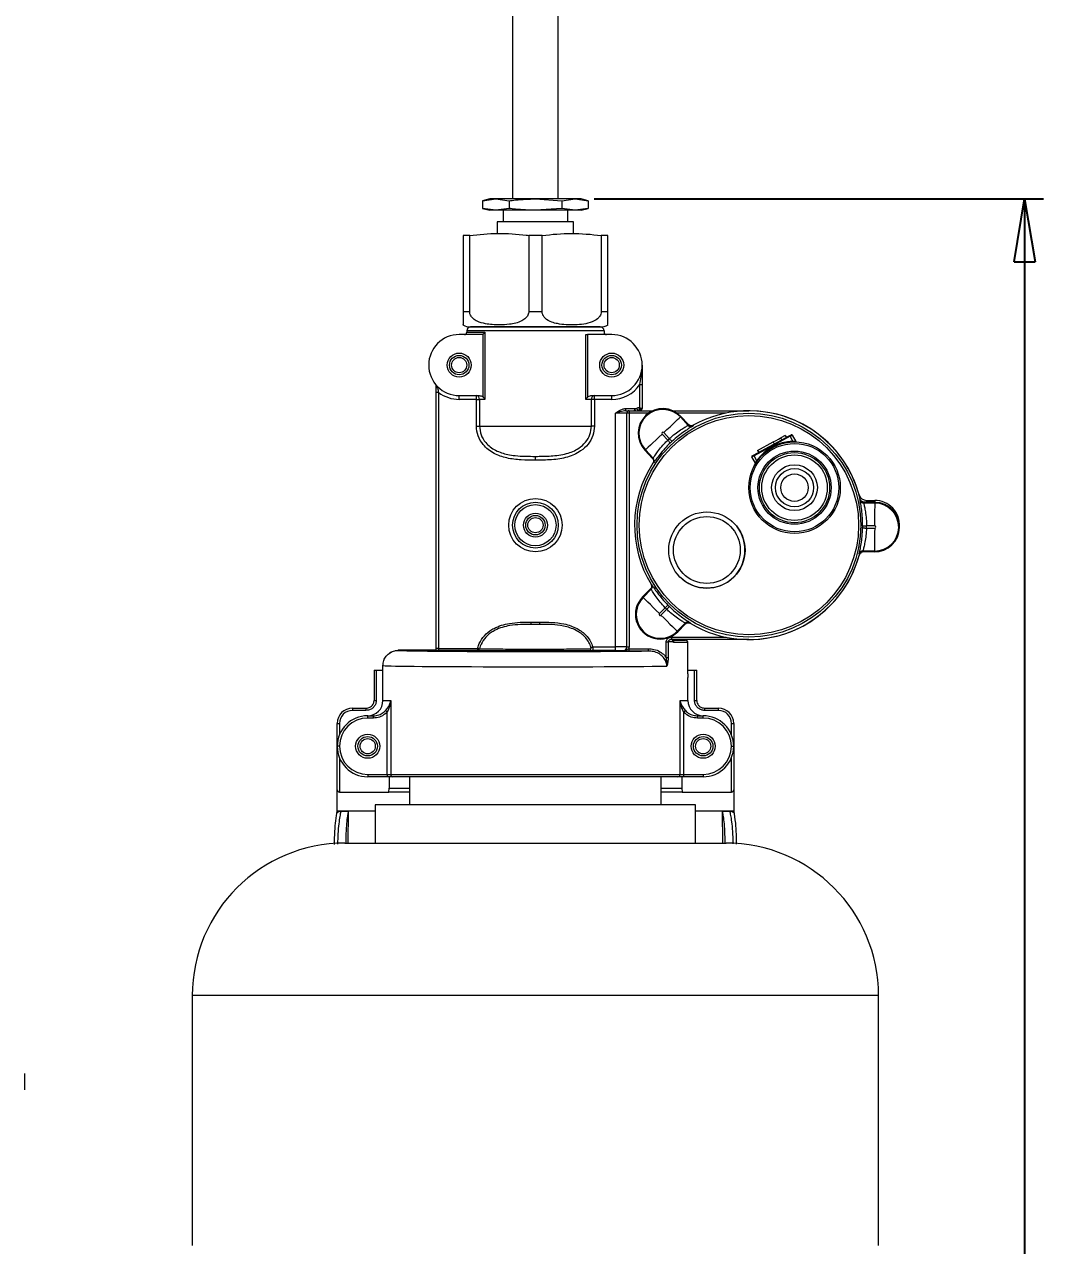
# Model space of a CAD drawing. Header units: millimetres. Extents: x 68 to 977, y 33 to 1394.
# Drawn here: x 709.9 to 977.2, y 563.3 to 883.7 of the extents above; entities that cross this region are included whole.
import ezdxf

# ---------------------------------------------------------------- set-up
doc = ezdxf.new("R2010")
doc.units = ezdxf.units.MM
doc.header["$LTSCALE"] = 5
doc.layers.add('LEVEL0', color=179, linetype='Continuous')
doc.styles.add('SLDTEXTSTYLE0', font='TXT', dxfattribs={"width": 0.75})
doc.dimstyles.new('SLDDIMSTYLE0', dxfattribs={"dimtxt": 17.5, "dimasz": 16.51, "dimexe": 0, "dimexo": 0.0625, "dimgap": 4.375, "dimtad": 1, "dimdec": 0, "dimlfac": 0.5, "dimrnd": 1e-09, "dimzin": 12, "dimdsep": 46, "dimtxsty": 'SLDTEXTSTYLE0', "dimblk1": 'CLOSED', "dimblk2": 'CLOSED', "dimsah": 1, "dimcen": 0.09, "dimadec": 0, "dimazin": 3, "dimtfac": 1, "dimtdec": 0, "dimtofl": 0, "dimtmove": 0, "dimatfit": 3, "dimldrblk": 'CLOSED', "dimfxl": 0, "dimfrac": 2, "dimtolj": 1, "dimtzin": 12, "dimarcsym": 0})

# ---------------------------------------------------------------- blocks, each defined once
blk = doc.blocks.new('_CLOSED')
at = {"color": 0, "linetype": 'ByBlock', "lineweight": -2}
for p, q in [((-1, 0.166667), (0, 0)), ((-1, 0.166667), (-1, -0.166667)), ((0, 0), (-1, -0.166667)), ((0, 0), (-1, 0))]:
    blk.add_line(p, q, dxfattribs=at)
blk = doc.blocks.new('_D_8')
at = {"layer": 'LEVEL0', "color": 7}
for p, q in [((859.34, 837.91), (977.24, 837.91)), ((972.24, 837.91), (972.24, 210.34)), ((900.35, 210.34), (977.24, 210.34))]:
    blk.add_line(p, q, dxfattribs=at)
at = {"layer": 'LEVEL0', "color": 7, "xscale": 16.51, "yscale": 16.51}
for p, rotation in [((972.24, 837.91, -12.2), 90.0000000000004), ((972.24, 210.34, -12.2), 270.0000000000004)]:
    blk.add_blockref('_CLOSED', p, dxfattribs=dict(at, rotation=rotation))
at = {"layer": 'LEVEL0', "color": 7, "insert": (949.68, 464.53, -12.2), "char_height": 17.5, "attachment_point": 1, "rotation": 90, "style": 'SLDTEXTSTYLE0'}
blk.add_mtext('314', dxfattribs=at)

msp = doc.modelspace()

# ---------------------------------------------------------------- linework, layer by layer
at = {"color": 7, "linetype": 'Continuous', "lineweight": 15}
for p, q in [((837.95, 919.01), (837.95, 837.91)), ((849.95, 837.91), (849.95, 919.01)), ((831.95, 837.91), (830.09, 837.41)), ((830.09, 837.41), (833.55, 837.91)), ((830.09, 837.41), (830.09, 835.41)), ((833.55, 837.91), (831.95, 837.91)), ((833.55, 837.91), (837.02, 837.41)), ((843.95, 837.91), (833.55, 837.91)), ((837.02, 837.41), (837.02, 835.41)), ((843.95, 837.91), (850.87, 837.41)), ((854.34, 837.91), (843.95, 837.91)), ((850.87, 837.41), (854.34, 837.91)), ((850.87, 837.41), (850.87, 835.41)), ((854.34, 837.91), (857.8, 837.41)), ((855.95, 837.91), (854.34, 837.91)), ((857.8, 837.41), (855.95, 837.91)), ((857.8, 837.41), (857.8, 835.41)), ((830.09, 835.41), (831.95, 834.91)), ((833.55, 834.91), (830.09, 835.41)), ((833.55, 834.91), (831.95, 834.91)), ((837.02, 835.41), (833.55, 834.91)), ((843.95, 834.91), (833.55, 834.91)), ((835.45, 834.91), (835.45, 831.91)), ((850.87, 835.41), (843.95, 834.91)), ((854.34, 834.91), (843.95, 834.91)), ((854.34, 834.91), (850.87, 835.41)), ((852.45, 831.91), (852.45, 834.91)), ((857.8, 835.41), (854.34, 834.91)), ((855.95, 834.91), (854.34, 834.91)), ((855.95, 834.91), (857.8, 835.41)), ((833.95, 831.91), (833.95, 828.84)), ((853.95, 831.91), (833.95, 831.91)), ((853.95, 828.82), (853.95, 831.91)), ((824.95, 828.32), (824.95, 808.31)), ((826.7, 828.32), (824.95, 828.32)), ((826.7, 808.31), (826.7, 828.32)), ((842.19, 828.32), (842.19, 808.31)), ((845.7, 828.32), (842.19, 828.32)), ((845.7, 808.31), (845.7, 828.32)), ((861.19, 828.32), (861.19, 808.31)), ((862.95, 828.32), (861.19, 828.32)), ((862.95, 808.31), (862.95, 828.32)), ((858.67, 804.31), (826.95, 804.31)), ((826.95, 804.31), (860.95, 804.31)), ((860.95, 804.31), (858.67, 804.31)), ((829.73, 802.31), (823.95, 802.31)), ((825.95, 803.31), (825.95, 802.91)), ((857.19, 802.31), (857.63, 802.31)), ((863.95, 802.31), (857.63, 802.31)), ((861.95, 803.31), (861.95, 802.91)), ((861.95, 803.31), (861.95, 802.31)), ((871.95, 789.19), (871.95, 782.91)), ((817.95, 719.99), (817.95, 787.11)), ((823.95, 786.31), (829.21, 786.31)), ((858.68, 786.31), (863.95, 786.31)), ((867.63, 782.31), (868.55, 782.31)), ((867.95, 720.31), (867.95, 781.71)), ((868.55, 782.31), (874.71, 782.31)), ((871.55, 782.51), (871.15, 782.51)), ((880.05, 782.31), (899.95, 782.31)), ((881.97, 780.69), (884.02, 778.5)), ((884.12, 778.7), (882.12, 780.83)), ((901.18, 770.69), (910.7, 775.81)), ((909.49, 775.84), (908.3, 775.2)), ((909.49, 775.84), (909.77, 775.31)), ((911.32, 775.91), (912.22, 774.25)), ((874.84, 769.9), (872.79, 772.09)), ((902.24, 771.94), (906.33, 774.14)), ((908.58, 774.67), (908.3, 775.2)), ((872.64, 771.95), (874.64, 769.81)), ((901.65, 768.56), (900.75, 770.23)), ((902.24, 771.94), (902.52, 771.41)), ((902.24, 771.94), (902.52, 771.41)), ((902.24, 771.94), (902.24, 771.94)), ((930.04, 758.15), (933.04, 758.1)), ((933.04, 758.31), (930.12, 758.35)), ((930.8, 758.81), (932.95, 758.81)), ((932.85, 745.52), (929.85, 745.57)), ((929.92, 745.36), (932.84, 745.32)), ((874.13, 735.57), (872.06, 733.5)), ((872.21, 733.35), (874.32, 735.48)), ((883.24, 726.61), (881.13, 724.48)), ((881.27, 724.34), (883.33, 726.41)), ((899.95, 722.31), (879.61, 722.31)), ((880.08, 722.2), (880.09, 722.21)), ((880.08, 722.11), (883.35, 722.11)), ((880.09, 722.18), (880.12, 722.2)), ((883.95, 714.31), (883.95, 721.51)), ((817.95, 719.48), (807.95, 719.48)), ((817.95, 719.4), (817.95, 719.99)), ((864.95, 719.39), (858.82, 719.39)), ((858.99, 720.39), (864.95, 720.39)), ((864.95, 719.39), (864.95, 720.39)), ((803.95, 706.31), (803.95, 715.48)), ((803.95, 706.31), (803.95, 715.46)), ((801.61, 714.23), (801.61, 706.31)), ((801.7, 714.31), (802.21, 714.31)), ((802.21, 714.31), (803.95, 714.31)), ((883.92, 713.31), (883.92, 712.31)), ((883.95, 714.31), (883.94, 714.31)), ((883.94, 711.31), (883.95, 711.31)), ((883.95, 714.31), (885.69, 714.31)), ((883.95, 706.31), (883.95, 711.31)), ((885.69, 714.31), (886.2, 714.31)), ((886.29, 706.31), (886.29, 714.24)), ((795.95, 704.31), (799.5, 704.31)), ((799.95, 702.31), (801.45, 702.31)), ((886.44, 702.31), (887.95, 702.31)), ((888.39, 704.31), (891.95, 704.31)), ((791.95, 682.91), (791.95, 700.31)), ((895.95, 700.31), (895.95, 682.91)), ((805.06, 686.31), (799.95, 686.31)), ((806.58, 686.31), (805.06, 686.31)), ((805.58, 686.31), (805.58, 683.31)), ((881.31, 686.31), (806.58, 686.31)), ((810.95, 686.31), (810.95, 678.91)), ((876.95, 678.91), (876.95, 686.31)), ((882.83, 686.31), (881.31, 686.31)), ((882.31, 686.31), (882.31, 683.31)), ((887.95, 686.31), (882.83, 686.31)), ((791.95, 677.31), (791.95, 682.91)), ((805.49, 682.31), (805.58, 683.31)), ((882.31, 683.31), (882.4, 682.31)), ((895.95, 682.91), (895.95, 677.31)), ((792.55, 682.31), (805.49, 682.31)), ((810.95, 682.31), (805.49, 682.31)), ((882.4, 682.31), (876.95, 682.31)), ((882.4, 682.31), (895.35, 682.31)), ((791.93, 677.25), (791.94, 677.27)), ((801.95, 677.31), (791.95, 677.31)), ((794.91, 677.16), (792.93, 677.16)), ((794.84, 668.91), (794.95, 677.31)), ((794.95, 677.31), (794.91, 677.16)), ((801.95, 678.91), (801.95, 668.91)), ((885.95, 678.91), (801.95, 678.91)), ((885.95, 668.91), (885.95, 678.91)), ((895.95, 677.31), (885.95, 677.31)), ((892.95, 677.31), (893.05, 668.91)), ((892.95, 677.31), (892.98, 677.16)), ((894.96, 677.16), (892.98, 677.16)), ((793.95, 668.91), (836.31, 668.91)), ((836.31, 668.91), (893.95, 668.91)), ((753.95, 628.91), (753.95, 563.31)), ((933.95, 563.31), (933.95, 628.91)), ((709.91, 608.46), (709.91, 604.16))]:
    msp.add_line(p, q, dxfattribs=at)
at = {"color": 8, "linetype": 'Continuous', "lineweight": 0}
for p, q in [((826.7, 808.31), (824.95, 808.31)), ((845.7, 808.31), (842.19, 808.31)), ((862.95, 808.31), (861.19, 808.31)), ((861.95, 803.31), (825.95, 803.31)), ((825.95, 802.91), (830.7, 802.91)), ((830.26, 785.91), (830.26, 802.46)), ((830.7, 802.91), (830.7, 785.31)), ((857.19, 785.31), (857.19, 802.31)), ((857.63, 802.31), (857.63, 785.91)), ((871.35, 789.19), (871.95, 789.19)), ((871.35, 783.11), (871.35, 789.19)), ((818.55, 787.11), (817.95, 787.11)), ((818.55, 787.11), (818.55, 719.99)), ((823.95, 785.31), (823.95, 786.31)), ((828.45, 785.31), (823.95, 785.31)), ((828.45, 785.31), (828.45, 786.31)), ((828.45, 785.31), (829.27, 785.31)), ((828.45, 778.31), (828.45, 785.31)), ((829.27, 785.31), (829.27, 778.31)), ((830.7, 785.31), (829.27, 785.31)), ((858.62, 785.31), (857.19, 785.31)), ((858.62, 778.31), (858.62, 785.31)), ((859.44, 785.31), (858.62, 785.31)), ((859.44, 785.31), (859.44, 786.31)), ((863.95, 785.31), (859.44, 785.31)), ((859.44, 785.31), (859.44, 778.31)), ((863.95, 785.31), (863.95, 786.31)), ((867.95, 781.71), (864.95, 781.71)), ((864.95, 720.39), (864.95, 781.71)), ((867.63, 782.31), (867.63, 782.91)), ((867.63, 782.91), (870.48, 782.91)), ((868.55, 781.71), (867.95, 781.71)), ((868.55, 782.31), (868.55, 781.71)), ((868.55, 781.71), (868.55, 720.31)), ((873.66, 781.71), (868.55, 781.71)), ((869.95, 782.31), (869.95, 782.41)), ((871.15, 783.11), (871.35, 783.11)), ((871.15, 783.11), (871.15, 782.51)), ((893.99, 781.71), (881.11, 781.71)), ((899.95, 782.31), (899.95, 782.31)), ((881.97, 780.69), (882.12, 780.83)), ((828.45, 778.31), (829.27, 778.31)), ((829.27, 778.31), (858.62, 778.31)), ((859.44, 778.31), (858.62, 778.31)), ((877.17, 776.19), (878.65, 774.61)), ((879.07, 775.01), (877.59, 776.59)), ((910.79, 775.63), (901.28, 770.51)), ((911.48, 774.34), (910.79, 775.63)), ((872.79, 772.09), (872.64, 771.95)), ((906.33, 774.14), (906.61, 773.61)), ((843.95, 769.36), (843.95, 770.36)), ((901.28, 770.51), (901.97, 769.23)), ((928.87, 760.28), (928.86, 760.28)), ((930.8, 758.81), (930.8, 758.34)), ((932.95, 758.81), (932.95, 758.31)), ((933.04, 758.1), (933.04, 758.31)), ((930.77, 751.56), (932.94, 751.52)), ((932.95, 752.1), (930.78, 752.14)), ((928.87, 744.34), (928.86, 744.34)), ((932.85, 745.52), (932.84, 745.32)), ((872.21, 733.35), (872.06, 733.5)), ((877.99, 730.66), (876.46, 729.12)), ((876.87, 728.71), (878.4, 730.25)), ((881.13, 724.48), (881.27, 724.34)), ((878.24, 717.58), (878.24, 721.71)), ((878.24, 721.71), (878.76, 721.71)), ((878.76, 721.71), (878.76, 717.58)), ((880, 721.71), (878.76, 721.71)), ((879.61, 722.91), (893.99, 722.91)), ((879.61, 722.91), (879.61, 722.31)), ((883.95, 721.51), (880.32, 721.51)), ((881.6, 722.31), (881.6, 722.11)), ((899.95, 722.31), (899.95, 722.31)), ((818.55, 719.99), (817.95, 719.99)), ((818.55, 719.99), (818.55, 719.39)), ((818.55, 719.99), (828.79, 719.99)), ((828.79, 719.39), (818.55, 719.39)), ((828.79, 719.99), (828.79, 719.39)), ((866.95, 719.31), (866.95, 719.37)), ((868.55, 720.31), (867.95, 720.31)), ((868.49, 719.9), (868.49, 719.3)), ((868.49, 719.9), (873.5, 719.9)), ((873.5, 719.3), (868.49, 719.3)), ((873.5, 719.9), (873.5, 719.3)), ((878.24, 717.58), (878.76, 717.58)), ((802.21, 714.31), (802.21, 706.31)), ((885.69, 706.31), (885.69, 714.31)), ((801.61, 706.31), (802.21, 706.31)), ((803.95, 706.31), (806.01, 706.31)), ((806.01, 706.31), (806.01, 686.91)), ((881.88, 706.31), (883.95, 706.31)), ((881.88, 686.91), (881.88, 706.31)), ((885.69, 706.31), (886.29, 706.31)), ((795.95, 704.31), (795.95, 703.71)), ((799.5, 703.71), (795.95, 703.71)), ((799.5, 704.31), (799.5, 703.71)), ((799.95, 701.71), (799.95, 702.31)), ((801.45, 701.71), (799.95, 701.71)), ((801.45, 701.71), (801.45, 702.31)), ((805.06, 686.91), (805.06, 703.3)), ((882.83, 703.3), (882.83, 686.91)), ((886.44, 701.71), (886.44, 702.31)), ((887.95, 701.71), (886.44, 701.71)), ((887.95, 701.71), (887.95, 702.31)), ((888.39, 703.71), (888.39, 704.31)), ((891.95, 703.71), (888.39, 703.71)), ((891.95, 703.71), (891.95, 704.31)), ((791.95, 700.31), (792.55, 700.31)), ((792.55, 700.31), (792.55, 697.35)), ((895.35, 697.35), (895.35, 700.31)), ((895.35, 700.31), (895.95, 700.31)), ((792.55, 694.31), (791.95, 694.31)), ((895.35, 694.31), (895.95, 694.31)), ((792.55, 691.27), (792.55, 682.31)), ((895.35, 682.31), (895.35, 691.27)), ((799.95, 686.91), (805.06, 686.91)), ((799.95, 686.91), (799.95, 686.31)), ((805.06, 686.91), (806.01, 686.91)), ((805.06, 686.91), (805.06, 686.31)), ((806.01, 686.91), (881.88, 686.91)), ((881.88, 686.91), (882.83, 686.91)), ((882.83, 686.91), (882.83, 686.31)), ((882.83, 686.91), (887.95, 686.91)), ((887.95, 686.91), (887.95, 686.31)), ((805.58, 683.31), (810.95, 683.31)), ((876.95, 683.31), (882.31, 683.31)), ((830.2, 628.91), (753.95, 628.91)), ((933.95, 628.91), (830.2, 628.91))]:
    msp.add_line(p, q, dxfattribs=at)
at = {"color": 8, "linetype": 'Continuous', "lineweight": 0, "flags": 128}
for points in [[(870.48, 782.91), (870.55, 782.81), (870.61, 782.72), (870.67, 782.63), (870.72, 782.55), (870.76, 782.49), (870.79, 782.45), (870.81, 782.42), (870.81, 782.41)], [(871.35, 783.11), (871.46, 783.07), (871.57, 783.03), (871.68, 783), (871.77, 782.97), (871.84, 782.94), (871.9, 782.92), (871.93, 782.91), (871.95, 782.91)], [(871.35, 783.11), (871.38, 782.99), (871.42, 782.88), (871.46, 782.78), (871.49, 782.68), (871.51, 782.61), (871.53, 782.55), (871.54, 782.52), (871.55, 782.51)], [(877.59, 776.59), (878.44, 777.38), (879.26, 778.15), (880.01, 778.85), (880.67, 779.47), (881.22, 779.99), (881.63, 780.37), (881.88, 780.6), (881.97, 780.69)], [(877.17, 776.19), (876.32, 775.39), (875.5, 774.63), (874.75, 773.92), (874.09, 773.3), (873.54, 772.79), (873.13, 772.41), (872.88, 772.17), (872.79, 772.09)], [(910.7, 775.81), (910.7, 775.8), (910.7, 775.79), (910.71, 775.78), (910.72, 775.75), (910.74, 775.73), (910.75, 775.7), (910.77, 775.66), (910.79, 775.63)], [(911.32, 775.91), (911.31, 775.91), (911.28, 775.89), (911.23, 775.87), (911.16, 775.83), (911.08, 775.79), (910.99, 775.74), (910.89, 775.69), (910.79, 775.63)], [(879.34, 773.89), (879.32, 773.9), (879.29, 773.94), (879.22, 774.01), (879.14, 774.1), (879.03, 774.21), (878.91, 774.33), (878.78, 774.47), (878.65, 774.61)], [(879.75, 774.27), (879.74, 774.29), (879.7, 774.33), (879.63, 774.4), (879.55, 774.49), (879.45, 774.6), (879.33, 774.73), (879.2, 774.86), (879.07, 775.01)], [(911.49, 774.14), (911.49, 774.15), (911.49, 774.16), (911.49, 774.18), (911.49, 774.2), (911.49, 774.23), (911.48, 774.27), (911.48, 774.31), (911.48, 774.34)], [(901.28, 770.51), (901.18, 770.46), (901.08, 770.4), (900.99, 770.36), (900.91, 770.31), (900.84, 770.28), (900.79, 770.25), (900.76, 770.23), (900.75, 770.23)], [(901.18, 770.69), (901.19, 770.69), (901.19, 770.68), (901.2, 770.66), (901.21, 770.64), (901.23, 770.61), (901.24, 770.58), (901.26, 770.55), (901.28, 770.51)], [(902.13, 769.11), (902.13, 769.11), (902.12, 769.12), (902.11, 769.13), (902.09, 769.15), (902.06, 769.16), (902.03, 769.18), (902, 769.2), (901.97, 769.23)], [(932.95, 752.1), (932.96, 753.27), (932.98, 754.39), (933, 755.42), (933.01, 756.33), (933.02, 757.07), (933.03, 757.63), (933.03, 757.98), (933.04, 758.1)], [(929.77, 751.58), (929.79, 751.58), (929.85, 751.58), (929.94, 751.58), (930.07, 751.57), (930.22, 751.57), (930.39, 751.56), (930.58, 751.56), (930.77, 751.56)], [(929.78, 752.14), (929.8, 752.14), (929.86, 752.14), (929.95, 752.14), (930.08, 752.14), (930.23, 752.14), (930.4, 752.14), (930.59, 752.14), (930.78, 752.14)], [(932.94, 751.52), (932.92, 750.36), (932.9, 749.24), (932.89, 748.21), (932.87, 747.3), (932.86, 746.55), (932.85, 746), (932.85, 745.65), (932.85, 745.52)], [(876.46, 729.12), (875.64, 729.94), (874.84, 730.73), (874.11, 731.46), (873.47, 732.1), (872.94, 732.63), (872.54, 733.02), (872.3, 733.27), (872.21, 733.35)], [(877.99, 730.66), (878.13, 730.79), (878.26, 730.92), (878.38, 731.04), (878.49, 731.15), (878.58, 731.24), (878.65, 731.3), (878.69, 731.34), (878.7, 731.36)], [(878.4, 730.25), (878.54, 730.38), (878.67, 730.52), (878.79, 730.64), (878.89, 730.75), (878.98, 730.84), (879.04, 730.91), (879.08, 730.95), (879.1, 730.96)], [(876.87, 728.71), (877.7, 727.89), (878.49, 727.1), (879.23, 726.37), (879.87, 725.73), (880.4, 725.21), (880.79, 724.81), (881.04, 724.57), (881.13, 724.48)], [(842.83, 726.29), (842.83, 726.31), (842.83, 726.35), (842.83, 726.4), (842.83, 726.48), (842.83, 726.57), (842.82, 726.67), (842.82, 726.78), (842.82, 726.89)], [(845.07, 726.29), (845.07, 726.31), (845.07, 726.35), (845.07, 726.4), (845.07, 726.48), (845.07, 726.57), (845.07, 726.67), (845.07, 726.78), (845.07, 726.89)], [(880.08, 722.2), (880.09, 722.19), (880.09, 722.18)], [(882.25, 722.25), (882.25, 722.25), (882.25, 722.26), (882.23, 722.29), (882.23, 722.31)], [(828.79, 719.99), (828.86, 719.97), (828.93, 719.96), (829, 719.94), (829.06, 719.92), (829.12, 719.91), (829.18, 719.9), (829.23, 719.88), (829.27, 719.87)], [(858.52, 720.24), (858.56, 720.25), (858.61, 720.27), (858.67, 720.29), (858.73, 720.3), (858.79, 720.32), (858.86, 720.34), (858.92, 720.37), (858.99, 720.39)], [(805.06, 703.3), (804.99, 703.37), (804.91, 703.43), (804.84, 703.49), (804.78, 703.55), (804.73, 703.6), (804.68, 703.64), (804.65, 703.67), (804.63, 703.69)], [(882.83, 703.3), (882.9, 703.37), (882.98, 703.43), (883.05, 703.49), (883.11, 703.55), (883.16, 703.6), (883.21, 703.64), (883.24, 703.67), (883.27, 703.69)]]:
    msp.add_lwpolyline(points, dxfattribs=at)
at = {"color": 7, "linetype": 'Continuous', "lineweight": 15, "flags": 128}
for points in [[(870.74, 782.35), (870.81, 782.41), (870.81, 782.41)], [(910.7, 775.81), (910.76, 775.84), (910.83, 775.88), (910.89, 775.91), (910.94, 775.94), (910.99, 775.96), (911.02, 775.98), (911.04, 775.99), (911.05, 776)], [(906.33, 774.14), (907.08, 774.54), (907.72, 774.89), (908.15, 775.12), (908.3, 775.2)], [(900.83, 770.5), (900.84, 770.5), (900.86, 770.51), (900.89, 770.53), (900.94, 770.56), (900.99, 770.58), (901.05, 770.62), (901.12, 770.65), (901.18, 770.69)]]:
    msp.add_lwpolyline(points, dxfattribs=at)
at = {"color": 7, "linetype": 'Continuous', "lineweight": 15}
for centre, radius in [((823.95, 794.31), 3.15), ((823.95, 794.31), 2.55), ((823.95, 794.31), 2), ((863.95, 794.31), 3.15), ((863.95, 794.31), 2.55), ((863.95, 794.31), 2), ((911.91, 762.15), 12), ((911.91, 762.15), 9.2), ((911.91, 762.15), 8.6), ((911.91, 762.15), 6), ((911.91, 762.15), 3.6), ((843.95, 752.31), 6), ((843.95, 752.31), 3.15), ((843.95, 752.31), 2.55), ((843.95, 752.31), 2), ((888.93, 745.78), 10), ((888.91, 745.8), 8.76), ((799.95, 694.31), 3.16), ((799.95, 694.31), 2.55), ((799.95, 694.31), 2), ((887.95, 694.31), 3.16), ((887.95, 694.31), 2.55), ((887.95, 694.31), 2)]:
    msp.add_circle(centre, radius, dxfattribs=at)
at = {"color": 8, "linetype": 'Continuous', "lineweight": 0}
for centre, radius in [((899.95, 752.31), 29.36), ((899.95, 752.31), 28.76), ((911.91, 762.15), 11.6), ((911.91, 762.15), 9.6), ((911.91, 762.15), 5), ((843.95, 752.31), 7), ((843.95, 752.31), 5.4)]:
    msp.add_circle(centre, radius, dxfattribs=at)
at = {"color": 7, "linetype": 'Continuous', "lineweight": 15}
for centre, radius, start, end in [((826.95, 808.31), 4, 239.4285, 270), ((826.95, 803.31), 1, 90, 180), ((860.95, 808.31), 4, 270, 300.6116), ((860.95, 803.31), 1, 0, 90), ((823.95, 794.31), 8, 90, 270), ((825.35, 802.91), 0.6, 270, 0), ((862.55, 802.91), 0.6, 180, 270), ((863.95, 794.31), 8, 270, 90), ((868.55, 781.71), 0.6, 90, 180), ((871.15, 781.91), 0.6, 90, 123.5573), ((877.38, 776.39), 6.49, 43.1401, 223.1401), ((871.55, 782.91), 0.4, 270, 0), ((899.95, 752.31), 30, 13.1324, 119.1479), ((899.95, 752.31), 30, 15.4041, 90), ((884.75, 779.18), 1, 223.1415, 299.4795), ((911.14, 775.82), 0.2, 28.2805, 118.2805), ((912.39, 774.34), 0.2, 208.2805, 267.7367), ((900.93, 770.32), 0.2, 118.2805, 208.2805), ((899.95, 752.31), 30, 147.1324, 211.1479), ((901.47, 768.47), 0.2, 328.8243, 28.2805), ((930.8, 760.81), 2, 195.4041, 270), ((930.05, 759.15), 1, 192.8009, 269.139), ((932.95, 752.31), 6.5, 356.7781, 90), ((932.94, 751.81), 6.49, 359.1401, 89.1401), ((888.91, 745.8), 10, 230.2598, 50.0931), ((932.94, 751.81), 6.49, 269.1401, 359.1401), ((899.95, 752.31), 30, 239.1324, 345.1479), ((899.95, 752.31), 30, 270, 344.5959), ((929.83, 744.57), 1, 89.1413, 165.4795), ((930.8, 743.81), 2, 136.3604, 164.5959), ((873.62, 736.18), 1, 315.1414, 31.4793), ((876.67, 728.92), 6.49, 135.1401, 315.1401), ((883.95, 725.9), 1, 58.8011, 135.1388), ((883.35, 721.51), 0.6, 0, 90), ((799.95, 706.31), 4, 270, 0), ((887.95, 706.31), 4, 180, 270), ((795.95, 700.31), 4, 90, 180), ((799.95, 694.31), 8, 90, 180), ((887.95, 694.31), 8, 0, 90), ((891.95, 700.31), 4, 0, 90), ((799.95, 694.31), 8, 180, 270), ((887.95, 694.31), 8, 270, 0), ((792.55, 682.91), 0.6, 180, 270), ((895.35, 682.91), 0.6, 270, 0), ((791.35, 677.37), 0.6, 348.6319, 0.0006), ((896.55, 677.37), 0.6, 179.9981, 191.3965), ((793.95, 628.91), 40, 90, 180), ((893.95, 628.91), 40, 0, 90)]:
    msp.add_arc(centre, radius, start, end, dxfattribs=at)
at = {"color": 8, "linetype": 'Continuous', "lineweight": 0}
for centre, radius, start, end in [((818.33, 788.71), 0.385, 188.1707, 257.0205), ((863.95, 794.31), 9, 270, 325.3079), ((823.95, 794.31), 9, 233.1301, 270), ((828.35, 785.39), 0.922, 354.7854, 83.5998), ((859.54, 785.39), 0.922, 96.4002, 185.2148), ((869.95, 781.73), 0.677, 58.4535, 90.4988), ((871.15, 781.91), 1.2, 90, 123.5573), ((877.38, 776.39), 6.29, 43.1401, 223.1401), ((926.44, 758.71), 45.62, 154.2817, 154.5499), ((877.38, 776.39), 0.29, 43.1401, 223.1401), ((899.95, 752.31), 30.84, 132.6007, 133.6796), ((899.95, 752.31), 29.84, 132.6007, 133.6796), ((911.91, 762.15), 12.2, 92.0091, 144.5518), ((874.11, 769.21), 1, 326.8012, 43.1387), ((891.58, 726.93), 44.93, 111.7283, 112.0006), ((886.9, 776.2), 45.58, 337.7297, 337.9982), ((932.94, 751.81), 6.49, 269.1401, 89.1401), ((932.94, 751.81), 6.29, 269.1401, 89.1401), ((899.95, 752.31), 29.84, 358.6007, 359.6796), ((899.95, 752.31), 30.84, 358.6007, 359.6796), ((932.94, 751.81), 0.29, 269.1401, 89.1401), ((886.26, 728.85), 45.51, 20.2813, 20.5502), ((892.6, 778.52), 45.57, 246.2818, 246.5503), ((876.67, 728.92), 6.29, 135.1401, 315.1401), ((899.95, 752.31), 30.84, 224.6007, 225.6796), ((899.95, 752.31), 29.84, 224.6007, 225.6796), ((876.67, 728.92), 0.29, 135.1401, 315.1401), ((926.04, 745.03), 45.41, 203.7296, 203.999), ((879.61, 721.83), 0.41, 343.1021, 35.0235), ((879.72, 721.53), 0.592, 358.1112, 66.8669), ((828.74, 719.92), 0.532, 275.1673, 354.8825), ((858.87, 719.91), 0.527, 184.5449, 264.2943), ((866.95, 720.37), 1, 269.999, 359.9988), ((795.95, 700.31), 3.4, 90, 180), ((799.95, 694.31), 7.4, 90, 180), ((887.95, 694.31), 7.4, 0, 90), ((891.95, 700.31), 3.4, 0, 90), ((799.95, 694.31), 7.4, 180, 270), ((887.95, 694.31), 7.4, 270, 0), ((806.59, 686.89), 0.585, 178.5237, 268.4429), ((881.3, 686.89), 0.585, 271.5572, 1.4766)]:
    msp.add_arc(centre, radius, start, end, dxfattribs=at)
for centre, major_axis, ratio, start_param, end_param in [((917.34, 768.61), (30.21, 28.31), 0.800007, 2.003122, 2.008572), ((882.55, 736), (30.21, 28.31), 0.800007, 1.133021, 1.13847), ((900.3, 776.15), (0.62, 41.4), 0.800007, 4.274614, 4.280063), ((899.59, 728.47), (0.62, 41.4), 0.800007, 5.144715, 5.150164), ((883.04, 769.13), (29.35, -29.21), 0.800007, 5.144715, 5.150164), ((916.85, 735.49), (29.35, -29.21), 0.800007, 4.274614, 4.280063), ((843.95, 719.48), (36, 0), 0.008727, 3.140623, 3.183689), ((864.95, 720.37), (3, 0), 0.005818, 0, 1.570796), ((864.95, 719.37), (2, 0), 0.008727, 0, 1.570796), ((866.95, 720.31), (0, 1.6), 0.999962, 4.452943, 4.712389), ((843.95, 715.48), (40, 0), 0.007854, 3.141593, 5.751033)]:
    msp.add_ellipse(centre, major_axis=major_axis, ratio=ratio, start_param=start_param, end_param=end_param, dxfattribs=at)
at = {"color": 7, "linetype": 'Continuous', "lineweight": 15}
for centre, major_axis, ratio, start_param, end_param in [((843.95, 719.48), (36, 0), 0.008727, 3.183689, 5.675331), ((817.35, 720.06), (0, 0.6), 0.999962, 3.427961, 4.712389), ((866.95, 720.31), (0, 1), 0.999916, 3.141593, 4.712389)]:
    msp.add_ellipse(centre, major_axis=major_axis, ratio=ratio, start_param=start_param, end_param=end_param, dxfattribs=at)
for points, knots in [([(837.02, 837.41), (837.59, 837.48), (839.89, 837.78), (842.21, 837.85), (843.95, 837.91)], [0, 0, 0, 0, 0.2496834, 1, 1, 1, 1]), ([(843.95, 834.91), (842.21, 834.96), (839.89, 835.04), (837.59, 835.33), (837.02, 835.41)], [0, 0, 0, 0, 0.750317, 1, 1, 1, 1]), ([(826.7, 828.32), (829.16, 828.57), (834.1, 829.07), (839.28, 828.69), (841.98, 828.35), (842.19, 828.32)], [0, 0, 0, 0, 0.476228, 0.958474, 1, 1, 1, 1]), ([(845.7, 828.32), (848.26, 828.59), (853.43, 829.12), (858.59, 828.59), (861.19, 828.32)], [0, 0, 0, 0, 0.496593, 1, 1, 1, 1]), ([(824.95, 808.31), (824.95, 808.1), (824.95, 807.69), (824.95, 807.03), (824.95, 806.24), (824.95, 805.14), (824.95, 804.75), (824.95, 804.9), (824.95, 804.92)], [0, 0, 0, 0, 0.059324, 0.118392, 0.217295, 0.392409, 0.897642, 1, 1, 1, 1]), ([(842.19, 808.31), (842.18, 808.17), (842.16, 807.84), (841.94, 807.25), (841.36, 806.5), (839.78, 805.46), (837.34, 804.95), (834.14, 804.78), (831.29, 804.97), (829, 805.59), (827.73, 806.34), (827.09, 807.03), (826.75, 807.7), (826.72, 808.12), (826.7, 808.31)], [0, 0, 0, 0, 0.020179, 0.048214, 0.091539, 0.163827, 0.348249, 0.499845, 0.702734, 0.826407, 0.89091, 0.939429, 0.97254, 1, 1, 1, 1]), ([(861.19, 808.31), (861.17, 808.1), (861.13, 807.69), (860.8, 807.03), (860.07, 806.24), (857.92, 805.12), (854.31, 804.76), (850.73, 804.88), (848.09, 805.57), (846.78, 806.24), (846, 807.18), (845.73, 807.78), (845.71, 808.17), (845.7, 808.31)], [0, 0, 0, 0, 0.029665, 0.059203, 0.10866, 0.196227, 0.448873, 0.709496, 0.792817, 0.905288, 0.942714, 0.980473, 1, 1, 1, 1]), ([(862.95, 804.92), (862.95, 804.93), (862.95, 804.94), (862.95, 805.57), (862.95, 806.24), (862.95, 807.18), (862.95, 807.78), (862.95, 808.17), (862.95, 808.31)], [0, 0, 0, 0, 0.41895, 0.585603, 0.810563, 0.885419, 0.960943, 1, 1, 1, 1]), ([(830.26, 802.46), (830.17, 802.41), (830.01, 802.32), (829.82, 802.31), (829.73, 802.31)], [0, 0, 0, 0, 0.547546, 1, 1, 1, 1]), ([(830.7, 802.91), (830.7, 802.91), (830.65, 802.82), (830.52, 802.66), (830.34, 802.52), (830.26, 802.46)], [0, 0, 0, 0, 0.010415, 0.541535, 1, 1, 1, 1]), ([(871.95, 794.31), (871.95, 794.3), (871.95, 793.34), (871.95, 791.71), (871.95, 789.92), (871.95, 789.19)], [0, 0, 0, 0, 0.004507, 0.589276, 1, 1, 1, 1]), ([(817.95, 788.65), (817.93, 788.78), (817.91, 788.97), (817.82, 789.13), (817.78, 789.21), (817.76, 789.24), (817.75, 789.25), (817.75, 789.25)], [0, 0, 0, 0, 0.544153, 0.799817, 0.9102, 0.9693, 1, 1, 1, 1]), ([(817.95, 787.11), (817.95, 787.38), (817.95, 787.94), (817.95, 788.41), (817.95, 788.65)], [0, 0, 0, 0, 0.490566, 1, 1, 1, 1]), ([(829.21, 786.31), (829.38, 786.29), (829.71, 786.26), (830.06, 786.09), (830.22, 785.95), (830.26, 785.91)], [0, 0, 0, 0, 0.440968, 0.844963, 1, 1, 1, 1]), ([(830.7, 785.31), (830.7, 785.31), (830.65, 785.41), (830.53, 785.61), (830.36, 785.8), (830.26, 785.91)], [0, 0, 0, 0, 0.011538, 0.459952, 1, 1, 1, 1]), ([(857.63, 785.91), (857.53, 785.8), (857.36, 785.61), (857.24, 785.41), (857.19, 785.31), (857.19, 785.31)], [0, 0, 0, 0, 0.540048, 0.988463, 1, 1, 1, 1]), ([(857.63, 785.91), (857.69, 785.96), (857.88, 786.13), (858.25, 786.28), (858.54, 786.3), (858.68, 786.31)], [0, 0, 0, 0, 0.2246934, 0.6495573, 1, 1, 1, 1]), ([(870.81, 782.41), (870.8, 782.4), (870.76, 782.37), (870.72, 782.33), (870.7, 782.31)], [0, 0, 0, 0, 0.344992, 1, 1, 1, 1]), ([(885.33, 778.51), (885.23, 778.46), (885.02, 778.37), (884.68, 778.38), (884.36, 778.48), (884.2, 778.63), (884.12, 778.7)], [0, 0, 0, 0, 0.254289, 0.508574, 0.762848, 1, 1, 1, 1]), ([(885.24, 778.31), (885.21, 778.29), (885.13, 778.24), (884.4, 777.81), (883.09, 776.96), (881.45, 775.77), (880.31, 774.77), (879.75, 774.27)], [0, 0, 0, 0, 0.143711, 0.364094, 0.580172, 0.790728, 1, 1, 1, 1]), ([(879.34, 773.89), (878.98, 773.53), (878.06, 772.63), (876.8, 771.18), (875.76, 769.82), (875.09, 768.86), (875, 768.73), (874.95, 768.67)], [0, 0, 0, 0, 0.141398, 0.356844, 0.571661, 0.785035, 1, 1, 1, 1]), ([(911.49, 774.14), (911.59, 774.15), (911.78, 774.15), (912.02, 774.15), (912.13, 774.15), (912.17, 774.15)], [0, 0, 0, 0, 0.393092, 0.766899, 1, 1, 1, 1]), ([(912.16, 774.15), (912.19, 774.15), (912.29, 774.15), (912.37, 774.14), (912.38, 774.14), (912.38, 774.14)], [0, 0, 0, 0, 0.211945, 0.685276, 1, 1, 1, 1]), ([(874.64, 769.81), (874.71, 769.72), (874.85, 769.55), (874.92, 769.21), (874.9, 768.87), (874.8, 768.68), (874.75, 768.59)], [0, 0, 0, 0, 0.254268, 0.508536, 0.762805, 1, 1, 1, 1]), ([(929.78, 752.14), (929.78, 752.65), (929.77, 753.93), (929.6, 755.85), (929.35, 757.54), (929.12, 758.69), (929.09, 758.85), (929.08, 758.93)], [0, 0, 0, 0, 0.141399, 0.356844, 0.571661, 0.785035, 1, 1, 1, 1]), ([(930.12, 758.35), (930, 758.36), (929.78, 758.39), (929.48, 758.57), (929.26, 758.82), (929.19, 759.02), (929.16, 759.12)], [0, 0, 0, 0, 0.254267, 0.508536, 0.762806, 1, 1, 1, 1]), ([(928.87, 744.82), (928.87, 744.86), (928.89, 744.95), (929.09, 745.78), (929.39, 747.31), (929.67, 749.32), (929.74, 750.83), (929.77, 751.58)], [0, 0, 0, 0, 0.143711, 0.364094, 0.580172, 0.790728, 1, 1, 1, 1]), ([(928.94, 744.62), (928.98, 744.73), (929.06, 744.94), (929.3, 745.18), (929.6, 745.34), (929.82, 745.35), (929.92, 745.36)], [0, 0, 0, 0, 0.25429, 0.508573, 0.762848, 1, 1, 1, 1]), ([(874.27, 736.79), (874.32, 736.69), (874.42, 736.49), (874.43, 736.14), (874.33, 735.82), (874.19, 735.65), (874.13, 735.57)], [0, 0, 0, 0, 0.254289, 0.508574, 0.762847, 1, 1, 1, 1]), ([(874.47, 736.71), (874.49, 736.68), (874.55, 736.6), (875, 735.88), (875.9, 734.6), (877.15, 733), (878.18, 731.91), (878.7, 731.36)], [0, 0, 0, 0, 0.143711, 0.364094, 0.580172, 0.790728, 1, 1, 1, 1]), ([(879.1, 730.96), (879.47, 730.61), (880.4, 729.73), (881.89, 728.52), (883.29, 727.52), (884.27, 726.89), (884.4, 726.8), (884.47, 726.76)], [0, 0, 0, 0, 0.141398, 0.356844, 0.571661, 0.785035, 1, 1, 1, 1]), ([(883.33, 726.41), (883.42, 726.48), (883.6, 726.62), (883.93, 726.71), (884.26, 726.7), (884.46, 726.61), (884.56, 726.56)], [0, 0, 0, 0, 0.2542678, 0.5085354, 0.7628061, 1, 1, 1, 1]), ([(879.95, 722.05), (879.95, 722.05), (879.95, 722.04), (879.95, 722.05), (879.96, 722.07), (879.98, 722.1), (880.01, 722.13), (880.05, 722.16), (880.08, 722.18), (880.09, 722.18)], [0, 0, 0, 0, 0.197019, 0.316724, 0.404705, 0.500723, 0.658162, 0.917501, 1, 1, 1, 1]), ([(880.1, 722.19), (880.14, 722.21), (880.26, 722.28), (880.42, 722.32), (880.52, 722.31), (880.53, 722.3)], [0, 0, 0, 0, 0.278459, 0.94927, 1, 1, 1, 1]), ([(882.54, 722.31), (882.46, 722.3), (882.36, 722.29), (882.27, 722.26), (882.25, 722.25)], [0, 0, 0, 0, 0.799893, 1, 1, 1, 1]), ([(803.95, 715.48), (803.99, 715.93), (804.08, 716.83), (804.77, 718.03), (805.78, 718.94), (806.91, 719.41), (807.65, 719.46), (807.95, 719.48)], [0, 0, 0, 0, 0.214702, 0.429405, 0.644105, 0.858799, 1, 1, 1, 1]), ([(803.95, 715.46), (803.99, 715.91), (804.08, 716.81), (804.77, 718.01), (805.78, 718.91), (806.91, 719.39), (807.65, 719.44), (807.95, 719.46)], [0, 0, 0, 0, 0.214702, 0.429405, 0.644105, 0.858799, 1, 1, 1, 1]), ([(818.55, 719.39), (818.54, 719.39), (818.42, 719.39), (818.21, 719.39), (817.98, 719.4), (817.96, 719.4), (817.95, 719.4)], [0, 0, 0, 0, 0.00563, 0.41327, 0.75225, 1, 1, 1, 1]), ([(858.82, 719.39), (857.42, 719.37), (854.63, 719.35), (848.78, 719.32), (842.51, 719.32), (836.39, 719.33), (831.7, 719.36), (829.6, 719.38), (828.79, 719.39)], [0, 0, 0, 0, 0.177726, 0.355453, 0.533188, 0.710927, 0.888665, 1, 1, 1, 1]), ([(858.99, 720.39), (859, 720.3), (859.02, 720.11), (859.02, 719.86), (858.99, 719.63), (858.93, 719.46), (858.87, 719.39), (858.83, 719.39), (858.82, 719.39)], [0, 0, 0, 0, 0.169175, 0.349466, 0.524781, 0.72067, 0.944666, 1, 1, 1, 1]), ([(801.61, 714.23), (801.61, 714.23), (801.6, 714.24), (801.63, 714.27), (801.68, 714.3), (801.7, 714.31)], [0, 0, 0, 0, 0.041474, 0.599971, 1, 1, 1, 1]), ([(883.92, 713.31), (883.92, 713.42), (883.92, 713.65), (883.93, 713.95), (883.93, 714.17), (883.94, 714.29), (883.94, 714.3), (883.94, 714.31)], [0, 0, 0, 0, 0.214588, 0.429175, 0.643838, 0.858587, 1, 1, 1, 1]), ([(883.94, 711.31), (883.94, 711.32), (883.94, 711.34), (883.93, 711.51), (883.93, 711.77), (883.92, 712.05), (883.92, 712.23), (883.92, 712.31)], [0, 0, 0, 0, 0.214683, 0.429366, 0.644105, 0.858839, 1, 1, 1, 1]), ([(886.2, 714.31), (886.23, 714.29), (886.28, 714.26), (886.28, 714.24), (886.28, 714.24)], [0, 0, 0, 0, 0.594984, 1, 1, 1, 1]), ([(799.5, 704.31), (799.68, 704.32), (800.1, 704.35), (800.7, 704.62), (801.22, 705.07), (801.56, 705.65), (801.61, 706.09), (801.63, 706.31)], [0, 0, 0, 0, 0.171167, 0.388894, 0.596739, 0.798919, 1, 1, 1, 1]), ([(886.26, 706.31), (886.27, 706.19), (886.29, 705.84), (886.52, 705.28), (887, 704.74), (887.65, 704.38), (888.15, 704.33), (888.39, 704.31)], [0, 0, 0, 0, 0.111086, 0.322238, 0.543985, 0.771586, 1, 1, 1, 1]), ([(801.45, 702.31), (801.69, 702.32), (802.4, 702.36), (803.49, 702.74), (804.27, 703.31), (804.59, 703.65), (804.63, 703.69)], [0, 0, 0, 0, 0.2035914, 0.6018244, 0.9557874, 1, 1, 1, 1]), ([(883.27, 703.69), (883.42, 703.54), (883.92, 703.04), (884.93, 702.5), (885.9, 702.32), (886.38, 702.31), (886.44, 702.31)], [0, 0, 0, 0, 0.1836642, 0.5913229, 0.9479659, 1, 1, 1, 1]), ([(791.23, 668.55), (791.26, 669.71), (791.32, 672.1), (791.58, 675.21), (791.81, 676.51), (791.93, 677.25)], [0, 0, 0, 0, 0.292889, 0.601844, 1, 1, 1, 1]), ([(791.95, 676.98), (791.94, 676.97), (791.94, 676.92), (791.94, 676.88), (791.93, 676.85), (791.93, 676.84), (791.93, 676.84)], [0, 0, 0, 0, 0.315905, 0.894952, 0.982078, 1, 1, 1, 1]), ([(791.95, 676.98), (791.95, 677.06), (791.95, 677.27), (791.95, 677.29), (791.95, 677.31)], [0, 0, 0, 0, 0.401584, 1, 1, 1, 1]), ([(792.29, 677.31), (792.36, 677.3), (792.46, 677.29), (792.55, 677.25), (792.57, 677.24)], [0, 0, 0, 0, 0.732479, 1, 1, 1, 1]), ([(792.57, 677.24), (792.61, 677.22), (792.73, 677.17), (792.85, 677.17), (792.93, 677.16)], [0, 0, 0, 0, 0.382073, 1, 1, 1, 1]), ([(794.27, 669), (794.3, 670.1), (794.34, 672.3), (794.53, 674.71), (794.77, 676.44), (794.86, 676.92), (794.91, 677.16)], [0, 0, 0, 0, 0.252801, 0.505614, 0.752815, 1, 1, 1, 1]), ([(892.98, 677.16), (893.03, 676.91), (893.13, 676.41), (893.37, 674.61), (893.56, 672.13), (893.6, 669.89), (893.62, 668.77)], [0, 0, 0, 0, 0.249989, 0.499994, 0.750003, 1, 1, 1, 1]), ([(894.96, 677.16), (895.05, 677.17), (895.18, 677.18), (895.29, 677.23), (895.32, 677.24)], [0, 0, 0, 0, 0.732707, 1, 1, 1, 1]), ([(895.32, 677.24), (895.39, 677.27), (895.48, 677.3), (895.58, 677.31), (895.6, 677.31)], [0, 0, 0, 0, 0.732533, 1, 1, 1, 1]), ([(895.96, 676.84), (895.96, 676.84), (895.96, 676.85), (895.95, 676.9), (895.95, 676.95), (895.95, 676.98)], [0, 0, 0, 0, 0.017923, 0.269823, 1, 1, 1, 1]), ([(895.96, 677.25), (896.11, 676.34), (896.36, 674.85), (896.6, 671.61), (896.63, 669.48), (896.64, 668.6)], [0, 0, 0, 0, 0.479056, 0.782503, 1, 1, 1, 1])]:
    msp.add_open_spline(points, degree=3, knots=knots, dxfattribs=at)
at = {"color": 8, "linetype": 'Continuous', "lineweight": 0}
for points, knots in [([(871.35, 789.19), (871.48, 789.87), (871.73, 791.2), (871.91, 792.89), (871.95, 793.92), (871.95, 794.3), (871.95, 794.31)], [0, 0, 0, 0, 0.395647, 0.773332, 0.995187, 1, 1, 1, 1]), ([(817.75, 789.24), (817.75, 789.24), (817.75, 789.24), (817.75, 789.24), (817.76, 789.23), (817.78, 789.21), (817.82, 789.15), (817.91, 789.03), (818.08, 788.77), (818.17, 788.51), (818.24, 788.33)], [0, 0, 0, 0, 0.006675, 0.007941, 0.022312, 0.051182, 0.107358, 0.215478, 0.467842, 1, 1, 1, 1]), ([(818.24, 788.33), (818.29, 788.13), (818.39, 787.75), (818.49, 787.32), (818.55, 787.11)], [0, 0, 0, 0, 0.509825, 1, 1, 1, 1]), ([(864.95, 781.71), (864.95, 781.71), (865.03, 781.77), (865.61, 782.18), (866.45, 782.77), (867.35, 782.87), (867.63, 782.91)], [0, 0, 0, 0, 0.004654, 0.098789, 0.716884, 1, 1, 1, 1]), ([(867.63, 782.31), (867.41, 782.29), (866.62, 782.22), (865.75, 781.93), (865.07, 781.74), (864.97, 781.72), (864.95, 781.71), (864.95, 781.71)], [0, 0, 0, 0, 0.2467553, 0.8898906, 0.9747928, 0.9944673, 1, 1, 1, 1]), ([(869.95, 782.41), (869.95, 782.43), (869.95, 782.47), (869.97, 782.54), (870.02, 782.62), (870.07, 782.68), (870.2, 782.79), (870.33, 782.86), (870.45, 782.9), (870.48, 782.91)], [0, 0, 0, 0, 0.119106, 0.269753, 0.304675, 0.49677, 0.544895, 0.895175, 1, 1, 1, 1]), ([(879.07, 775.01), (879.57, 775.45), (880.58, 776.32), (882.06, 777.35), (883.25, 778.07), (883.92, 778.44), (883.99, 778.48), (884.02, 778.5)], [0, 0, 0, 0, 0.212362, 0.4249, 0.640879, 0.858736, 1, 1, 1, 1]), ([(843.95, 769.36), (842.69, 769.37), (840.19, 769.38), (836.49, 769.8), (832.98, 770.97), (830.33, 773.05), (828.74, 775.66), (828.55, 777.42), (828.45, 778.31)], [0, 0, 0, 0, 0.187932, 0.375196, 0.554879, 0.736217, 0.868294, 1, 1, 1, 1]), ([(829.27, 778.31), (829.35, 777.52), (829.53, 775.94), (830.99, 773.62), (833.44, 771.77), (836.22, 770.89), (839.73, 770.38), (842.17, 770.37), (843.95, 770.36)], [0, 0, 0, 0, 0.125723, 0.252549, 0.429186, 0.608605, 0.715171, 1, 1, 1, 1]), ([(843.95, 770.36), (845.31, 770.37), (848.05, 770.39), (851.94, 770.85), (855.09, 772.16), (857.15, 773.98), (858.38, 776.02), (858.54, 777.55), (858.62, 778.31)], [0, 0, 0, 0, 0.219154, 0.440869, 0.627712, 0.755954, 0.878216, 1, 1, 1, 1]), ([(859.44, 778.31), (859.35, 777.45), (859.17, 775.74), (857.82, 773.46), (855.6, 771.41), (852.27, 769.96), (848.2, 769.38), (845.37, 769.37), (843.95, 769.36)], [0, 0, 0, 0, 0.127575, 0.254945, 0.387091, 0.575733, 0.787209, 1, 1, 1, 1]), ([(874.84, 769.9), (874.88, 769.96), (874.96, 770.08), (875.53, 770.96), (876.43, 772.19), (877.53, 773.5), (878.33, 774.29), (878.65, 774.61)], [0, 0, 0, 0, 0.211452, 0.423069, 0.638496, 0.856459, 1, 1, 1, 1]), ([(911.48, 774.34), (911.57, 774.34), (911.75, 774.32), (911.99, 774.29), (912.14, 774.26), (912.2, 774.25), (912.21, 774.25), (912.21, 774.25), (912.22, 774.25)], [0, 0, 0, 0, 0.256933, 0.511772, 0.748553, 0.908776, 0.949623, 1, 1, 1, 1]), ([(901.65, 768.56), (901.65, 768.57), (901.66, 768.58), (901.7, 768.68), (901.77, 768.82), (901.86, 769.01), (901.93, 769.15), (901.97, 769.23)], [0, 0, 0, 0, 0.173936, 0.350923, 0.543101, 0.764718, 1, 1, 1, 1]), ([(930.04, 758.15), (930.05, 758.08), (930.08, 757.94), (930.32, 756.92), (930.58, 755.41), (930.76, 753.72), (930.78, 752.59), (930.78, 752.14)], [0, 0, 0, 0, 0.211452, 0.423069, 0.638496, 0.856459, 1, 1, 1, 1]), ([(930.77, 751.56), (930.74, 750.89), (930.67, 749.56), (930.38, 747.78), (930.08, 746.42), (929.87, 745.69), (929.86, 745.6), (929.85, 745.57)], [0, 0, 0, 0, 0.212362, 0.4249, 0.640879, 0.858736, 1, 1, 1, 1]), ([(877.99, 730.66), (877.53, 731.14), (876.62, 732.12), (875.55, 733.56), (874.78, 734.72), (874.39, 735.38), (874.34, 735.45), (874.32, 735.48)], [0, 0, 0, 0, 0.212362, 0.4249, 0.640879, 0.858736, 1, 1, 1, 1]), ([(883.24, 726.61), (883.18, 726.64), (883.06, 726.72), (882.16, 727.26), (880.89, 728.11), (879.55, 729.16), (878.73, 729.94), (878.4, 730.25)], [0, 0, 0, 0, 0.211452, 0.423069, 0.638496, 0.856459, 1, 1, 1, 1]), ([(828.79, 719.99), (828.86, 720.23), (829.14, 721.25), (830.1, 722.94), (831.63, 724.37), (833.94, 725.77), (837.6, 726.83), (840.93, 726.87), (842.82, 726.89)], [0, 0, 0, 0, 0.044815, 0.18662, 0.337082, 0.411781, 0.664264, 1, 1, 1, 1]), ([(842.83, 726.29), (840.96, 726.27), (837.73, 726.24), (834.17, 725.26), (831.96, 723.95), (830.51, 722.62), (829.6, 721.05), (829.33, 720.1), (829.27, 719.87)], [0, 0, 0, 0, 0.344705, 0.597126, 0.670838, 0.818322, 0.956451, 1, 1, 1, 1]), ([(842.82, 726.89), (843.2, 726.89), (843.95, 726.89), (844.7, 726.89), (845.07, 726.89)], [0, 0, 0, 0, 0.499021, 1, 1, 1, 1]), ([(845.07, 726.29), (844.69, 726.29), (843.95, 726.29), (843.2, 726.29), (842.83, 726.29)], [0, 0, 0, 0, 0.500979, 1, 1, 1, 1]), ([(845.07, 726.89), (847.21, 726.86), (850.57, 726.82), (854.77, 725.45), (857.4, 723.48), (858.6, 721.61), (858.95, 720.52), (858.99, 720.39)], [0, 0, 0, 0, 0.387744, 0.60815, 0.791171, 0.97533, 1, 1, 1, 1]), ([(858.52, 720.24), (858.48, 720.36), (858.14, 721.38), (857.01, 723.13), (854.5, 724.96), (850.44, 726.24), (847.17, 726.27), (845.07, 726.29)], [0, 0, 0, 0, 0.023963, 0.203363, 0.383208, 0.602934, 1, 1, 1, 1]), ([(878.24, 721.71), (878.25, 721.83), (878.28, 722.07), (878.47, 722.4), (878.76, 722.67), (879.15, 722.87), (879.45, 722.89), (879.61, 722.91)], [0, 0, 0, 0, 0.181344, 0.362324, 0.552772, 0.76678, 1, 1, 1, 1]), ([(879.61, 722.31), (879.51, 722.3), (879.33, 722.29), (879.09, 722.19), (878.91, 722.06), (878.82, 721.94), (878.77, 721.82), (878.77, 721.76), (878.76, 721.71)], [0, 0, 0, 0, 0.25698, 0.48566, 0.676659, 0.843589, 0.870355, 1, 1, 1, 1]), ([(880, 721.71), (880, 721.71), (879.96, 721.74), (879.9, 721.79), (879.86, 721.88), (879.86, 721.95), (879.87, 722.01), (879.9, 722.06), (879.97, 722.13), (880.03, 722.17), (880.07, 722.2), (880.08, 722.2)], [0, 0, 0, 0, 0.01739, 0.331165, 0.501207, 0.588164, 0.660145, 0.736355, 0.822156, 0.970824, 1, 1, 1, 1]), ([(880.32, 721.51), (880.25, 721.52), (880.14, 721.54), (880.04, 721.66), (880, 721.71)], [0, 0, 0, 0, 0.6307746, 1, 1, 1, 1]), ([(880.09, 722.21), (880.18, 722.24), (880.32, 722.3), (880.47, 722.31), (880.53, 722.31)], [0, 0, 0, 0, 0.619062, 1, 1, 1, 1]), ([(880.09, 722.21), (880.1, 722.2), (880.1, 722.19), (880.1, 722.19), (880.1, 722.19)], [0, 0, 0, 0, 0.926142, 1, 1, 1, 1]), ([(881.82, 722.11), (881.79, 722.13), (881.73, 722.16), (881.67, 722.21), (881.64, 722.26), (881.65, 722.3), (881.65, 722.31)], [0, 0, 0, 0, 0.319123, 0.6345151, 0.8633012, 1, 1, 1, 1]), ([(829.27, 719.87), (830.05, 719.86), (832.09, 719.84), (836.63, 719.82), (842.55, 719.81), (848.65, 719.81), (852.94, 719.83), (856.16, 719.85), (857.46, 719.86), (858.35, 719.87)], [0, 0, 0, 0, 0.111275, 0.288916, 0.466557, 0.644193, 0.821822, 0.878075, 1, 1, 1, 1]), ([(858.35, 719.87), (858.38, 719.88), (858.45, 719.89), (858.51, 719.96), (858.54, 720.04), (858.54, 720.14), (858.53, 720.21), (858.52, 720.24)], [0, 0, 0, 0, 0.307564, 0.507827, 0.675673, 0.842069, 1, 1, 1, 1]), ([(866.95, 719.31), (866.95, 719.31), (867.05, 719.31), (867.25, 719.34), (867.6, 719.46), (867.9, 719.67), (868.22, 719.83), (868.41, 719.88), (868.49, 719.9)], [0, 0, 0, 0, 0.005302, 0.183523, 0.345526, 0.682379, 0.853297, 1, 1, 1, 1]), ([(868.49, 719.3), (868.34, 719.3), (868.04, 719.3), (867.58, 719.31), (867.27, 719.31), (867.07, 719.31), (866.99, 719.31), (866.95, 719.31), (866.95, 719.31)], [0, 0, 0, 0, 0.221771, 0.442897, 0.75944, 0.877191, 0.995218, 1, 1, 1, 1]), ([(873.5, 719.9), (874.01, 719.87), (875.1, 719.8), (876.58, 719.2), (877.64, 718.39), (878.09, 717.79), (878.24, 717.58)], [0, 0, 0, 0, 0.282335, 0.591078, 0.862324, 1, 1, 1, 1]), ([(878.41, 715.32), (878.41, 715.45), (878.39, 715.97), (878.11, 716.87), (877.39, 717.88), (876.29, 718.7), (874.95, 719.21), (873.97, 719.27), (873.5, 719.3)], [0, 0, 0, 0, 0.054736, 0.221144, 0.392257, 0.581116, 0.798884, 1, 1, 1, 1]), ([(878.41, 715.32), (878.41, 715.33), (878.46, 715.71), (878.48, 716.47), (878.32, 717.22), (878.24, 717.58)], [0, 0, 0, 0, 0.007828, 0.511712, 1, 1, 1, 1]), ([(878.76, 717.58), (878.74, 717.18), (878.7, 716.39), (878.52, 715.66), (878.42, 715.33), (878.41, 715.32)], [0, 0, 0, 0, 0.509792, 0.993089, 1, 1, 1, 1]), ([(802.21, 706.31), (802.18, 706.03), (802.12, 705.46), (801.68, 704.7), (801.03, 704.11), (800.27, 703.77), (799.73, 703.73), (799.5, 703.71)], [0, 0, 0, 0, 0.203746, 0.407353, 0.614868, 0.830731, 1, 1, 1, 1]), ([(804.63, 703.69), (804.85, 703.97), (805.42, 704.66), (805.82, 705.56), (805.98, 706.16), (806.01, 706.3), (806.01, 706.31)], [0, 0, 0, 0, 0.332639, 0.836721, 0.994464, 1, 1, 1, 1]), ([(806.01, 706.31), (806.01, 706.3), (805.99, 706.13), (805.89, 705.45), (805.63, 704.43), (805.22, 703.62), (805.06, 703.3)], [0, 0, 0, 0, 0.0059098, 0.1643328, 0.6711845, 1, 1, 1, 1]), ([(882.83, 703.3), (882.67, 703.62), (882.26, 704.43), (882, 705.45), (881.9, 706.13), (881.88, 706.3), (881.88, 706.31)], [0, 0, 0, 0, 0.328816, 0.835667, 0.99409, 1, 1, 1, 1]), ([(881.88, 706.31), (881.88, 706.3), (881.91, 706.16), (882.07, 705.56), (882.47, 704.66), (883.04, 703.97), (883.27, 703.69)], [0, 0, 0, 0, 0.005536, 0.163279, 0.667361, 1, 1, 1, 1]), ([(888.39, 703.71), (888.08, 703.74), (887.45, 703.8), (886.62, 704.28), (886.01, 704.98), (885.72, 705.7), (885.69, 706.15), (885.69, 706.31)], [0, 0, 0, 0, 0.225915, 0.451952, 0.674044, 0.887369, 1, 1, 1, 1]), ([(805.06, 703.3), (804.66, 702.94), (803.86, 702.21), (802.53, 701.77), (801.72, 701.72), (801.45, 701.71)], [0, 0, 0, 0, 0.398455, 0.796539, 1, 1, 1, 1]), ([(886.44, 701.71), (885.89, 701.76), (884.79, 701.87), (883.57, 702.56), (883.01, 703.12), (882.83, 703.3)], [0, 0, 0, 0, 0.407791, 0.815746, 1, 1, 1, 1]), ([(791.93, 676.84), (791.93, 676.88), (791.93, 676.97), (791.94, 677.08), (791.94, 677.17), (791.94, 677.2), (791.94, 677.22), (791.94, 677.22), (791.94, 677.23), (791.94, 677.24), (791.94, 677.24), (791.94, 677.25), (791.94, 677.27), (791.94, 677.27), (791.94, 677.27), (791.93, 677.25), (791.93, 677.25)], [0, 0, 0, 0, 0.236946, 0.506215, 0.567806, 0.588369, 0.595342, 0.59909, 0.605123, 0.609063, 0.618249, 0.624768, 0.643018, 0.757491, 0.908846, 1, 1, 1, 1]), ([(792.57, 677.24), (792.46, 677.2), (792.21, 677.11), (792.02, 676.93), (791.93, 676.84)], [0, 0, 0, 0, 0.468479, 1, 1, 1, 1]), ([(792.93, 677.16), (792.91, 677.11), (792.84, 676.88), (792.64, 676.02), (792.35, 674.07), (792.13, 671.62), (792.08, 669.56), (792.05, 668.66)], [0, 0, 0, 0, 0.062961, 0.308343, 0.560824, 0.806441, 1, 1, 1, 1]), ([(895.83, 668.69), (895.82, 669.29), (895.79, 671.09), (895.61, 673.4), (895.34, 675.53), (895.1, 676.71), (895, 677.04), (894.96, 677.16)], [0, 0, 0, 0, 0.123378, 0.373791, 0.616458, 0.859125, 1, 1, 1, 1]), ([(895.96, 676.84), (895.87, 676.93), (895.68, 677.11), (895.44, 677.2), (895.32, 677.24)], [0, 0, 0, 0, 0.531286, 1, 1, 1, 1]), ([(895.96, 677.25), (895.95, 677.26), (895.95, 677.27), (895.95, 677.27), (895.95, 677.25), (895.95, 677.24), (895.95, 677.24), (895.95, 677.23), (895.95, 677.22), (895.95, 677.21), (895.95, 677.2), (895.95, 677.17), (895.95, 677.08), (895.96, 676.97), (895.96, 676.88), (895.96, 676.84)], [0, 0, 0, 0, 0.242462, 0.356942, 0.375193, 0.384061, 0.390913, 0.396717, 0.40089, 0.408731, 0.411593, 0.432157, 0.493752, 0.763039, 1, 1, 1, 1])]:
    msp.add_open_spline(points, degree=3, knots=knots, dxfattribs=at)

# ---------------------------------------------------------------- dimensions: what is measured, and where the dimension line sits
at = {"layer": 'LEVEL0', "color": 7}
dim = msp.add_linear_dim(base=(972.24, 210.34), p1=(854.34, 837.91), p2=(895.35, 210.34), angle=90, dimstyle='SLDDIMSTYLE0', dxfattribs=at)
dim.commit()
dim.dimension.update_dxf_attribs({"geometry": '_D_8', "text_midpoint": (972.24, 491.03), "dimtype": 160})

doc.saveas('drawing.dxf')
